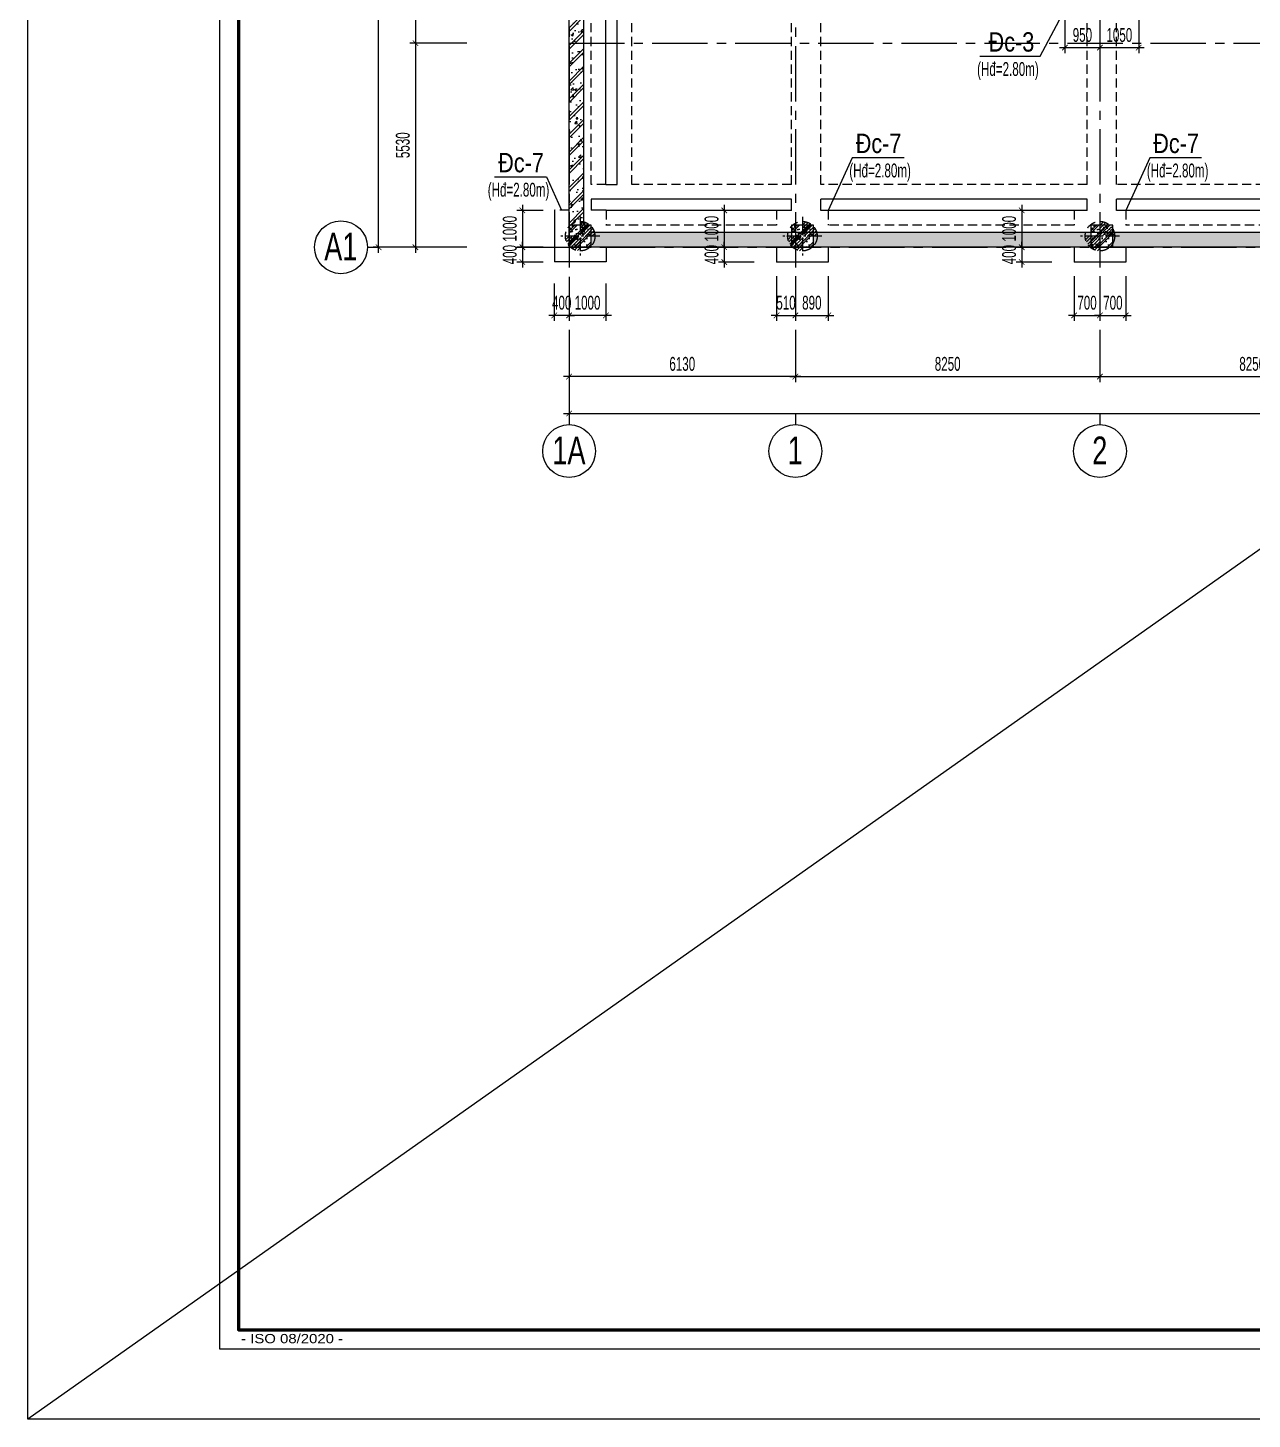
# Model space of a CAD drawing. Extents: x 1719887 to 1865417, y -150890 to 59748.
# Drawn here: x 1719887 to 1753054, y -150890 to -113193 of the extents above; entities that cross this region are included whole.
import ezdxf
from ezdxf.enums import TextEntityAlignment as Align

# ---------------------------------------------------------------- set-up
doc = ezdxf.new("R2010")
doc.units = 0
doc.header["$LTSCALE"] = 1000
doc.header["$MEASUREMENT"] = 0
doc.header["$PDMODE"] = 3
doc.linetypes.add('CENTER2', pattern=[1.125, 0.75, -0.125, 0.125, -0.125])
doc.linetypes.add('HIDDEN', pattern=[0.375, 0.25, -0.125])
doc.layers.get('0').update_dxf_attribs({"linetype": 'CONTINUOUS'})
doc.layers.get('Defpoints').update_dxf_attribs({"linetype": 'CONTINUOUS'})
for name, color, linetype in [('CDC -TEXT KHUNG', 7, 'CONTINUOUS'), ('CDC-KHUNGTEN', 7, 'CONTINUOUS'), ('CDC.01.AXIS', 160, 'CENTER2'), ('CDC.02.DIM', 1, 'CONTINUOUS'), ('CDC.03.BORDER', 3, 'CONTINUOUS'), ('CDC.04.HIDDEN', 8, 'HIDDEN'), ('CDC.05.STEEL', 4, 'CONTINUOUS'), ('CDC.06.TEXT', 2, 'CONTINUOUS'), ('CDC.10.HATCH', 9, 'CONTINUOUS'), ('CDC.11.NOTE', 8, 'CONTINUOUS'), ('KCS_CHI', 1, 'CONTINUOUS')]:
    doc.layers.add(name, color=color, linetype=linetype)
doc.layers.add('KCS_Plotter', color=11, linetype='CONTINUOUS', plot=False)
doc.styles.add('ARIAL', font='arial.ttf', dxfattribs={"width": 0.6})
doc.styles.add('KT CDC', font='arial.ttf', dxfattribs={"width": 0.85, "height": 200})
doc.dimstyles.new('D150', dxfattribs={"dimscale": 150, "dimtxt": 2.5, "dimasz": 1, "dimexe": 1, "dimexo": 0, "dimgap": 1, "dimtad": 1, "dimdec": 0, "dimdsep": 46, "dimtxsty": 'ARIAL', "dimblk": 'ARCHTICK', "dimcen": 1, "dimdle": 1, "dimclrd": 1, "dimclre": 1, "dimclrt": 2, "dimadec": 0, "dimazin": 0, "dimtfac": 0.00072, "dimtdec": 0, "dimtix": 1, "dimtmove": 2, "dimatfit": 3, "dimldrblk": 'ARCHTICK', "dimfxl": 1, "dimtolj": 1, "dimlwd": -1, "dimlwe": -1, "dimarcsym": 0})

# ---------------------------------------------------------------- blocks, each defined once
blk = doc.blocks.new('_ARCHTICK')
at = {"color": 0, "linetype": 'ByBlock', "const_width": 0.15}
blk.add_lwpolyline([(-0.5, -0.5), (0.5, 0.5)], dxfattribs=at)
blk = doc.blocks.new('*D10')
at = {"layer": 'CDC.02.DIM', "color": 1, "transparency": 16777216}
for p, q in [((1740680, -121372), (1740680, -122792)), ((1748930, -121372), (1748930, -122792)), ((1740530, -122642), (1749080, -122642))]:
    blk.add_line(p, q, dxfattribs=at)
at = {"layer": 'Defpoints', "color": 0, "transparency": 16777216}
for p in [(1740680, -121372), (1748930, -121372), (1748930, -122642)]:
    blk.add_point(p, dxfattribs=at)
at = {"layer": 'CDC.02.DIM', "color": 1, "transparency": 16777216, "xscale": 150, "yscale": 150, "zscale": 150, "rotation": 180}
blk.add_blockref('_ARCHTICK', (1740680, -122642), dxfattribs=at)
at = {"layer": 'CDC.02.DIM', "color": 1, "transparency": 16777216, "xscale": 150, "yscale": 150, "zscale": 150}
blk.add_blockref('_ARCHTICK', (1748930, -122642), dxfattribs=at)
at = {"layer": 'CDC.02.DIM', "color": 2, "transparency": 16777216, "insert": (1744805, -122300), "char_height": 375, "attachment_point": 5, "style": 'ARIAL'}
blk.add_mtext('\\A1;8250', dxfattribs=at)
blk = doc.blocks.new('*D11')
at = {"layer": 'CDC.02.DIM', "color": 1, "transparency": 16777216}
for p, q in [((1748930, -121372), (1748930, -122792)), ((1757180, -121372), (1757180, -122792)), ((1748780, -122642), (1757330, -122642))]:
    blk.add_line(p, q, dxfattribs=at)
at = {"layer": 'Defpoints', "color": 0, "transparency": 16777216}
for p in [(1748930, -121372), (1757180, -121372), (1757180, -122642)]:
    blk.add_point(p, dxfattribs=at)
at = {"layer": 'CDC.02.DIM', "color": 1, "transparency": 16777216, "xscale": 150, "yscale": 150, "zscale": 150, "rotation": 180}
blk.add_blockref('_ARCHTICK', (1748930, -122642), dxfattribs=at)
at = {"layer": 'CDC.02.DIM', "color": 1, "transparency": 16777216, "xscale": 150, "yscale": 150, "zscale": 150}
blk.add_blockref('_ARCHTICK', (1757180, -122642), dxfattribs=at)
at = {"layer": 'CDC.02.DIM', "color": 2, "transparency": 16777216, "insert": (1753055, -122300), "char_height": 375, "attachment_point": 5, "style": 'ARIAL'}
blk.add_mtext('\\A1;8250', dxfattribs=at)
blk = doc.blocks.new('*D15')
at = {"layer": 'CDC.02.DIM', "color": 1, "transparency": 16777216}
for p, q in [((1734550, -121372), (1734550, -123792)), ((1838480, -121372), (1838480, -123792)), ((1734400, -123642), (1838630, -123642))]:
    blk.add_line(p, q, dxfattribs=at)
at = {"layer": 'Defpoints', "color": 0, "transparency": 16777216}
for p in [(1734550, -121372), (1838480, -121372), (1838480, -123642)]:
    blk.add_point(p, dxfattribs=at)
at = {"layer": 'CDC.02.DIM', "color": 1, "transparency": 16777216, "xscale": 150, "yscale": 150, "zscale": 150, "rotation": 180}
blk.add_blockref('_ARCHTICK', (1734550, -123642), dxfattribs=at)
at = {"layer": 'CDC.02.DIM', "color": 1, "transparency": 16777216, "xscale": 150, "yscale": 150, "zscale": 150}
blk.add_blockref('_ARCHTICK', (1838480, -123642), dxfattribs=at)
at = {"layer": 'CDC.02.DIM', "color": 2, "transparency": 16777216, "insert": (1786515, -123300), "char_height": 375, "attachment_point": 5, "style": 'ARIAL'}
blk.add_mtext('\\A1;103930', dxfattribs=at)
blk = doc.blocks.new('*D20')
at = {"layer": 'CDC.02.DIM', "color": 1, "transparency": 16777216}
for p, q in [((1729388, -119288), (1729388, -63697)), ((1731781, -63847), (1729238, -63847)), ((1731781, -119138), (1729238, -119138))]:
    blk.add_line(p, q, dxfattribs=at)
at = {"layer": 'Defpoints', "color": 0, "transparency": 16777216}
for p in [(1729388, -63847), (1731781, -63847), (1731781, -119138)]:
    blk.add_point(p, dxfattribs=at)
at = {"layer": 'CDC.02.DIM', "color": 1, "transparency": 16777216, "xscale": 150, "yscale": 150, "zscale": 150}
for p, rotation in [((1729388, -63847), 90), ((1729388, -119138), 270)]:
    blk.add_blockref('_ARCHTICK', p, dxfattribs=dict(at, rotation=rotation))
at = {"layer": 'CDC.02.DIM', "color": 2, "transparency": 16777216, "insert": (1729046, -91493), "char_height": 375, "attachment_point": 5, "rotation": 90, "style": 'ARIAL'}
blk.add_mtext('\\A1;55290', dxfattribs=at)
blk = doc.blocks.new('*D5')
at = {"layer": 'CDC.02.DIM', "color": 1, "transparency": 16777216}
for p, q in [((1734550, -121372), (1734550, -122792)), ((1740680, -121372), (1740680, -122792)), ((1740830, -122642), (1734400, -122642))]:
    blk.add_line(p, q, dxfattribs=at)
at = {"layer": 'Defpoints', "color": 0, "transparency": 16777216}
for p in [(1734550, -121372), (1740680, -121372), (1734550, -122642)]:
    blk.add_point(p, dxfattribs=at)
at = {"layer": 'CDC.02.DIM', "color": 1, "transparency": 16777216, "xscale": 150, "yscale": 150, "zscale": 150, "rotation": 180}
blk.add_blockref('_ARCHTICK', (1734550, -122642), dxfattribs=at)
at = {"layer": 'CDC.02.DIM', "color": 1, "transparency": 16777216, "xscale": 150, "yscale": 150, "zscale": 150}
blk.add_blockref('_ARCHTICK', (1740680, -122642), dxfattribs=at)
at = {"layer": 'CDC.02.DIM', "color": 2, "transparency": 16777216, "insert": (1737615, -122300), "char_height": 375, "attachment_point": 5, "style": 'ARIAL'}
blk.add_mtext('\\A1;6130', dxfattribs=at)
blk = doc.blocks.new('*D8')
at = {"layer": 'CDC.02.DIM', "color": 1, "transparency": 16777216}
for p, q in [((1731781, -110648), (1730238, -110648)), ((1730388, -110498), (1730388, -113758)), ((1731781, -113608), (1730238, -113608))]:
    blk.add_line(p, q, dxfattribs=at)
at = {"layer": 'Defpoints', "color": 0, "transparency": 16777216}
for p in [(1731781, -110648), (1730388, -113608), (1731781, -113608)]:
    blk.add_point(p, dxfattribs=at)
at = {"layer": 'CDC.02.DIM', "color": 1, "transparency": 16777216, "xscale": 150, "yscale": 150, "zscale": 150}
for p, rotation in [((1730388, -110648), 90), ((1730388, -113608), 270)]:
    blk.add_blockref('_ARCHTICK', p, dxfattribs=dict(at, rotation=rotation))
at = {"layer": 'CDC.02.DIM', "color": 2, "transparency": 16777216, "insert": (1730046, -112128), "char_height": 375, "attachment_point": 5, "rotation": 90, "style": 'ARIAL'}
blk.add_mtext('\\A1;2960', dxfattribs=at)
blk = doc.blocks.new('*D9')
at = {"layer": 'CDC.02.DIM', "color": 1, "transparency": 16777216}
for p, q in [((1730388, -113458), (1730388, -119288)), ((1731781, -113608), (1730238, -113608)), ((1731781, -119138), (1730238, -119138))]:
    blk.add_line(p, q, dxfattribs=at)
at = {"layer": 'Defpoints', "color": 0, "transparency": 16777216}
for p in [(1731781, -113608), (1730388, -119138), (1731781, -119138)]:
    blk.add_point(p, dxfattribs=at)
at = {"layer": 'CDC.02.DIM', "color": 1, "transparency": 16777216, "xscale": 150, "yscale": 150, "zscale": 150}
for p, rotation in [((1730388, -113608), 90), ((1730388, -119138), 270)]:
    blk.add_blockref('_ARCHTICK', p, dxfattribs=dict(at, rotation=rotation))
at = {"layer": 'CDC.02.DIM', "color": 2, "transparency": 16777216, "insert": (1730046, -116373), "char_height": 375, "attachment_point": 5, "rotation": 90, "style": 'ARIAL'}
blk.add_mtext('\\A1;5530', dxfattribs=at)
blk = doc.blocks.new('MONG')
at = {"layer": 'CDC.10.HATCH'}
h = blk.add_hatch(dxfattribs=at)
h.set_pattern_fill('CHAU-01', color=256, scale=80, style=0, pattern_type=2)
h.set_pattern_definition([(50, (0, 0), (573.80815, -50.20171), [60, -660]), (355, (0, 0), (-111.00107, 601.7537), [48, -528]), (100.4514, (47.8, -4.2), (462.8075, 551.55163), [50.99215, -560.91369]), (46.1842, (0, 160), (853.79284, -132.4152), [90, -990]), (96.6356, (71.15, 149), (747.73016, 779.2943), [76.48823, -841.3704]), (351.1842, (0, 160), (747.72956, 779.2949), [72, -792]), (21, (80, 120), (477.52564, -322.09511), [60, -660]), (326, (80, 120), (194.65227, 580.12004), [48, -528]), (71.4514, (119.8, 93.16), (672.1781, 258.0244), [50.99215, -560.91369]), (37.5, (0, 0), (9.727884, 266.315083), [0, -521.6, 0, -536, 0, -530]), (7.5, (0, 0), (210.45563, 315.52937), [0, -305.6, 0, -509.6, 0, -202]), (327.5, (-178.4, 0), (427.05795, -18.043897), [0, -200, 0, -624, 0, -828]), (317.5, (-258.4, 0), (466.548935, 80.083986), [0, -260, 0, -414.4, 0, -588]), (45, (0, 0), (-240.416306, 240.416306), []), (45, (0, 98), (-240.416306, 240.416306), [])])
h.paths.add_polyline_path([(1734950, -110758), (1734550, -110758), (1734550, -113608), (1734950, -113608)])
h.paths.add_polyline_path([(1734950, -113608), (1734550, -113608), (1734550, -118537), (1734950, -118537)])
h = blk.add_hatch(dxfattribs=at)
h.set_pattern_fill('CHAU-01', color=256, scale=50, angle=270, style=0, pattern_type=2)
h.set_pattern_definition([(220, (3483905.74, -425858.37), (31.376067, -358.63009), [37.5, -412.5]), (275, (3483905.74, -425858.37), (-376.09607, 69.37567), [30, -330]), (169.5486, (3483908.36, -425888.26), (-344.71977, -289.25469), [31.870095, -350.571056]), (223.8158, (3483805.74, -425858.37), (82.75951, -533.62052), [56.25, -618.75]), (173.3644, (3483812.64, -425902.84), (-487.05894, -467.33135), [47.80514, -525.8565]), (278.8158, (3483805.74, -425858.37), (-487.0593, -467.33097), [45, -495]), (249, (3483830.74, -425908.37), (201.309445, -298.453526), [37.5, -412.5]), (304, (3483830.74, -425908.37), (-362.57502, -121.657666), [30, -330]), (198.5486, (3483847.5, -425933.24), (-161.26525, -420.111314), [31.870095, -350.571056]), (232.5, (3483905.74, -425858.37), (-166.446927, -6.079928), [0, -326, 0, -335, 0, -331.25]), (262.5, (3483905.74, -425858.37), (-197.205856, -131.534769), [0, -191, 0, -318.5, 0, -126.25]), (302.5, (3483905.74, -425746.87), (11.277436, -266.911218), [0, -125, 0, -390, 0, -517.5]), (312.5, (3483905.74, -425696.87), (-50.05249, -291.593085), [0, -162.5, 0, -259, 0, -367.5]), (225, (3483905.74, -425858.37), (-150.26019, 150.26019), []), (225, (3483844.5, -425858.37), (-150.26019, 150.26019), [])])
h.paths.add_polyline_path([(1734549, -119137), (1735149, -119137), (1735149, -118537), (1734549, -118537)])
h = blk.add_hatch(dxfattribs=at)
h.set_pattern_fill('CHAU-01', color=256, scale=80, style=0, pattern_type=2)
h.set_pattern_definition([(50, (0, 0), (573.80815, -50.20171), [60, -660]), (355, (0, 0), (-111.00107, 601.7537), [48, -528]), (100.4514, (47.8, -4.2), (462.8075, 551.55163), [50.99215, -560.91369]), (46.1842, (0, 160), (853.79284, -132.4152), [90, -990]), (96.6356, (71.15, 149), (747.73016, 779.2943), [76.48823, -841.3704]), (351.1842, (0, 160), (747.72956, 779.2949), [72, -792]), (21, (80, 120), (477.52564, -322.09511), [60, -660]), (326, (80, 120), (194.65227, 580.12004), [48, -528]), (71.4514, (119.8, 93.16), (672.1781, 258.0244), [50.99215, -560.91369]), (37.5, (0, 0), (9.727884, 266.315083), [0, -521.6, 0, -536, 0, -530]), (7.5, (0, 0), (210.45563, 315.52937), [0, -305.6, 0, -509.6, 0, -202]), (327.5, (-178.4, 0), (427.05795, -18.043897), [0, -200, 0, -624, 0, -828]), (317.5, (-258.4, 0), (466.548935, 80.083986), [0, -260, 0, -414.4, 0, -588]), (45, (0, 0), (-240.416306, 240.416306), []), (45, (0, 98), (-240.416306, 240.416306), [])])
h.paths.add_polyline_path([(1837881, -118738), (1830790, -118738), (1830790, -119138), (1837881, -119138)])
h.paths.add_polyline_path([(1830190, -118738), (1822680, -118738), (1822680, -119138), (1830190, -119138)])
h.paths.add_polyline_path([(1822080, -118738), (1814480, -118738), (1814480, -119138), (1822080, -119138)])
h.paths.add_polyline_path([(1813880, -118738), (1806230, -118737), (1806230, -119137), (1813880, -119138)])
h.paths.add_polyline_path([(1805630, -118737), (1798170, -118737), (1798170, -119137), (1805630, -119137)])
h.paths.add_polyline_path([(1797570, -118737), (1790304, -118737), (1790304, -119137), (1797570, -119137)])
h.paths.add_polyline_path([(1789255, -118737), (1781880, -118737), (1781880, -119137), (1789255, -119137)])
h.paths.add_polyline_path([(1765130, -118737), (1757480, -118737), (1757480, -119137), (1765130, -119137)])
h.paths.add_polyline_path([(1756880, -118737), (1749280, -118737), (1749280, -119137), (1756880, -119137)])
h.paths.add_polyline_path([(1748680, -118737), (1741170, -118737), (1741170, -119137), (1748680, -119137)])
h.paths.add_polyline_path([(1740570, -118737), (1735149, -118737), (1735149, -119137), (1740570, -119137)])
h = blk.add_hatch(dxfattribs=at)
h.set_pattern_fill('CHAU-01', color=256, scale=50, angle=270, style=0, pattern_type=2)
h.set_pattern_definition([(220, (3489926.1, -425858.4), (31.376067, -358.63009), [37.5, -412.5]), (275, (3489926.1, -425858.4), (-376.09607, 69.37567), [30, -330]), (169.5486, (3489928.7, -425888.28), (-344.71977, -289.25469), [31.870095, -350.571056]), (223.8158, (3489826.1, -425858.4), (82.75951, -533.62052), [56.25, -618.75]), (173.3644, (3489833, -425902.86), (-487.05894, -467.33135), [47.80514, -525.8565]), (278.8158, (3489826.1, -425858.4), (-487.0593, -467.33097), [45, -495]), (249, (3489851.1, -425908.4), (201.309445, -298.453526), [37.5, -412.5]), (304, (3489851.1, -425908.4), (-362.57502, -121.657666), [30, -330]), (198.5486, (3489867.87, -425933.27), (-161.26525, -420.111314), [31.870095, -350.571056]), (232.5, (3489926.1, -425858.4), (-166.446927, -6.079928), [0, -326, 0, -335, 0, -331.25]), (262.5, (3489926.1, -425858.4), (-197.205856, -131.534769), [0, -191, 0, -318.5, 0, -126.25]), (302.5, (3489926.1, -425746.9), (11.277436, -266.911218), [0, -125, 0, -390, 0, -517.5]), (312.5, (3489926.1, -425696.9), (-50.05249, -291.593085), [0, -162.5, 0, -259, 0, -367.5]), (225, (3489926.1, -425858.4), (-150.26019, 150.26019), []), (225, (3489864.84, -425858.4), (-150.26019, 150.26019), [])])
h.paths.add_polyline_path([(1740570, -119137), (1741170, -119137), (1741170, -118537), (1740570, -118537)])
h = blk.add_hatch(dxfattribs=at)
h.set_pattern_fill('CHAU-01', color=256, scale=50, angle=270, style=0, pattern_type=2)
h.set_pattern_definition([(220, (3498036.04, -425858.46), (31.376067, -358.63009), [37.5, -412.5]), (275, (3498036.04, -425858.46), (-376.09607, 69.37567), [30, -330]), (169.5486, (3498038.66, -425888.35), (-344.71977, -289.25469), [31.870095, -350.571056]), (223.8158, (3497936.04, -425858.46), (82.75951, -533.62052), [56.25, -618.75]), (173.3644, (3497942.94, -425902.93), (-487.05894, -467.33135), [47.80514, -525.8565]), (278.8158, (3497936.04, -425858.46), (-487.0593, -467.33097), [45, -495]), (249, (3497961.04, -425908.46), (201.309445, -298.453526), [37.5, -412.5]), (304, (3497961.04, -425908.46), (-362.57502, -121.657666), [30, -330]), (198.5486, (3497977.8, -425933.33), (-161.26525, -420.111314), [31.870095, -350.571056]), (232.5, (3498036.04, -425858.46), (-166.446927, -6.079928), [0, -326, 0, -335, 0, -331.25]), (262.5, (3498036.04, -425858.46), (-197.205856, -131.534769), [0, -191, 0, -318.5, 0, -126.25]), (302.5, (3498036.04, -425746.96), (11.277436, -266.911218), [0, -125, 0, -390, 0, -517.5]), (312.5, (3498036.04, -425696.96), (-50.05249, -291.593085), [0, -162.5, 0, -259, 0, -367.5]), (225, (3498036.04, -425858.46), (-150.26019, 150.26019), []), (225, (3497974.8, -425858.46), (-150.26019, 150.26019), [])])
h.paths.add_polyline_path([(1748680, -119137), (1749280, -119137), (1749280, -118537), (1748680, -118537)])
at = {"layer": 'CDC.01.AXIS', "ltscale": 2}
for p, q in [((1734550, -61938), (1734550, -120474)), ((1740680, -61938), (1740680, -120474)), ((1748930, -61938), (1748930, -120474)), ((1734550, -113608), (1840145, -113608)), ((1733131, -119138), (1840145, -119138))]:
    blk.add_line(p, q, dxfattribs=at)
at = {"layer": 'CDC.05.STEEL'}
for p, q in [((1734550, -119137), (1734549, -67821)), ((1734950, -118537), (1734949, -67979)), ((1837881, -118738), (1735149, -118737)), ((1838481, -119138), (1734550, -119137))]:
    blk.add_line(p, q, dxfattribs=at)
at = {"layer": 'CDC.05.STEEL', "ltscale": 2000}
for points in [[(1734549, -118537), (1734549, -119137), (1735149, -119137), (1735149, -118537)], [(1740570, -118537), (1740570, -119137), (1741170, -119137), (1741170, -118537)], [(1748680, -118537), (1748680, -119137), (1749280, -119137), (1749280, -118537)]]:
    blk.add_lwpolyline(points, close=True, dxfattribs=at)
blk = doc.blocks.new('*D58')
at = {"layer": 'CDC.02.DIM', "color": 1, "transparency": 16777216}
for p, q in [((1746811, -117988), (1746811, -119287)), ((1747624, -118138), (1746661, -118138)), ((1747624, -119137), (1746661, -119137))]:
    blk.add_line(p, q, dxfattribs=at)
at = {"layer": 'Defpoints', "color": 0, "transparency": 16777216}
for p in [(1747624, -118138), (1746811, -119137), (1747624, -119137)]:
    blk.add_point(p, dxfattribs=at)
at = {"layer": 'CDC.02.DIM', "color": 1, "transparency": 16777216, "xscale": 150, "yscale": 150, "zscale": 150}
for p, rotation in [((1746811, -118138), 90), ((1746811, -119137), 270)]:
    blk.add_blockref('_ARCHTICK', p, dxfattribs=dict(at, rotation=rotation))
at = {"layer": 'CDC.02.DIM', "color": 2, "transparency": 16777216, "insert": (1746470, -118637), "char_height": 375, "attachment_point": 5, "rotation": 90, "style": 'ARIAL'}
blk.add_mtext('\\A1;1000', dxfattribs=at)
blk = doc.blocks.new('*D59')
at = {"layer": 'CDC.02.DIM', "color": 1, "transparency": 16777216}
for p, q in [((1746811, -119137), (1746811, -118987)), ((1747624, -119137), (1746661, -119137)), ((1746811, -119137), (1746811, -119538)), ((1747624, -119538), (1746661, -119538)), ((1746811, -119538), (1746811, -119688))]:
    blk.add_line(p, q, dxfattribs=at)
at = {"layer": 'Defpoints', "color": 0, "transparency": 16777216}
for p in [(1747624, -119137), (1746811, -119538), (1747624, -119538)]:
    blk.add_point(p, dxfattribs=at)
at = {"layer": 'CDC.02.DIM', "color": 1, "transparency": 16777216, "xscale": 150, "yscale": 150, "zscale": 150}
for p, rotation in [((1746811, -119137), 270), ((1746811, -119538), 90)]:
    blk.add_blockref('_ARCHTICK', p, dxfattribs=dict(at, rotation=rotation))
at = {"layer": 'CDC.02.DIM', "color": 2, "transparency": 16777216, "insert": (1746470, -119337), "char_height": 375, "attachment_point": 5, "rotation": 90, "style": 'ARIAL'}
blk.add_mtext('\\A1;400', dxfattribs=at)
blk = doc.blocks.new('*D202')
at = {"layer": 'CDC.02.DIM', "color": 1, "transparency": 16777216}
for p, q in [((1747980, -112867), (1747980, -113879)), ((1748930, -112867), (1748930, -113879)), ((1747830, -113729), (1749080, -113729))]:
    blk.add_line(p, q, dxfattribs=at)
at = {"layer": 'Defpoints', "color": 0, "transparency": 16777216}
for p in [(1747980, -112867), (1748930, -112867), (1748930, -113729)]:
    blk.add_point(p, dxfattribs=at)
at = {"layer": 'CDC.02.DIM', "color": 1, "transparency": 16777216, "xscale": 150, "yscale": 150, "zscale": 150, "rotation": 180}
blk.add_blockref('_ARCHTICK', (1747980, -113729), dxfattribs=at)
at = {"layer": 'CDC.02.DIM', "color": 1, "transparency": 16777216, "xscale": 150, "yscale": 150, "zscale": 150}
blk.add_blockref('_ARCHTICK', (1748930, -113729), dxfattribs=at)
at = {"layer": 'CDC.02.DIM', "color": 2, "transparency": 16777216, "insert": (1748455, -113388), "char_height": 375, "attachment_point": 5, "style": 'ARIAL'}
blk.add_mtext('\\A1;950', dxfattribs=at)
blk = doc.blocks.new('*D203')
at = {"layer": 'CDC.02.DIM', "color": 1, "transparency": 16777216}
for p, q in [((1748930, -112867), (1748930, -113879)), ((1749980, -112867), (1749980, -113879)), ((1748780, -113729), (1750130, -113729))]:
    blk.add_line(p, q, dxfattribs=at)
at = {"layer": 'Defpoints', "color": 0, "transparency": 16777216}
for p in [(1748930, -112867), (1749980, -112867), (1749980, -113729)]:
    blk.add_point(p, dxfattribs=at)
at = {"layer": 'CDC.02.DIM', "color": 1, "transparency": 16777216, "xscale": 150, "yscale": 150, "zscale": 150, "rotation": 180}
blk.add_blockref('_ARCHTICK', (1748930, -113729), dxfattribs=at)
at = {"layer": 'CDC.02.DIM', "color": 1, "transparency": 16777216, "xscale": 150, "yscale": 150, "zscale": 150}
blk.add_blockref('_ARCHTICK', (1749980, -113729), dxfattribs=at)
at = {"layer": 'CDC.02.DIM', "color": 2, "transparency": 16777216, "insert": (1749455, -113388), "char_height": 375, "attachment_point": 5, "style": 'ARIAL'}
blk.add_mtext('\\A1;1050', dxfattribs=at)
blk = doc.blocks.new('*D295')
at = {"layer": 'CDC.02.DIM', "color": 1, "transparency": 16777216}
for p, q in [((1740170, -119923), (1740170, -121135)), ((1740680, -119923), (1740680, -121135)), ((1740170, -120985), (1740020, -120985)), ((1740170, -120985), (1740680, -120985)), ((1740680, -120985), (1740830, -120985))]:
    blk.add_line(p, q, dxfattribs=at)
at = {"layer": 'Defpoints', "color": 0, "transparency": 16777216}
for p in [(1740170, -119923), (1740680, -119923), (1740680, -120985)]:
    blk.add_point(p, dxfattribs=at)
at = {"layer": 'CDC.02.DIM', "color": 1, "transparency": 16777216, "xscale": 150, "yscale": 150, "zscale": 150}
blk.add_blockref('_ARCHTICK', (1740170, -120985), dxfattribs=at)
at = {"layer": 'CDC.02.DIM', "color": 1, "transparency": 16777216, "xscale": 150, "yscale": 150, "zscale": 150, "rotation": 180}
blk.add_blockref('_ARCHTICK', (1740680, -120985), dxfattribs=at)
at = {"layer": 'CDC.02.DIM', "color": 2, "transparency": 16777216, "insert": (1740425, -120643), "char_height": 375, "attachment_point": 5, "style": 'ARIAL'}
blk.add_mtext('\\A1;510', dxfattribs=at)
blk = doc.blocks.new('*D296')
at = {"layer": 'CDC.02.DIM', "color": 1, "transparency": 16777216}
for p, q in [((1740680, -119923), (1740680, -121135)), ((1741570, -119923), (1741570, -121135)), ((1740530, -120985), (1741720, -120985))]:
    blk.add_line(p, q, dxfattribs=at)
at = {"layer": 'Defpoints', "color": 0, "transparency": 16777216}
for p in [(1740680, -119923), (1741570, -119923), (1741570, -120985)]:
    blk.add_point(p, dxfattribs=at)
at = {"layer": 'CDC.02.DIM', "color": 1, "transparency": 16777216, "xscale": 150, "yscale": 150, "zscale": 150, "rotation": 180}
blk.add_blockref('_ARCHTICK', (1740680, -120985), dxfattribs=at)
at = {"layer": 'CDC.02.DIM', "color": 1, "transparency": 16777216, "xscale": 150, "yscale": 150, "zscale": 150}
blk.add_blockref('_ARCHTICK', (1741570, -120985), dxfattribs=at)
at = {"layer": 'CDC.02.DIM', "color": 2, "transparency": 16777216, "insert": (1741125, -120643), "char_height": 375, "attachment_point": 5, "style": 'ARIAL'}
blk.add_mtext('\\A1;890', dxfattribs=at)
blk = doc.blocks.new('*D297')
at = {"layer": 'CDC.02.DIM', "color": 1, "transparency": 16777216}
for p, q in [((1748230, -119923), (1748230, -121135)), ((1748930, -119923), (1748930, -121135)), ((1748230, -120985), (1748080, -120985)), ((1748230, -120985), (1748930, -120985)), ((1748930, -120985), (1749080, -120985))]:
    blk.add_line(p, q, dxfattribs=at)
at = {"layer": 'Defpoints', "color": 0, "transparency": 16777216}
for p in [(1748230, -119923), (1748930, -119923), (1748930, -120985)]:
    blk.add_point(p, dxfattribs=at)
at = {"layer": 'CDC.02.DIM', "color": 1, "transparency": 16777216, "xscale": 150, "yscale": 150, "zscale": 150}
blk.add_blockref('_ARCHTICK', (1748230, -120985), dxfattribs=at)
at = {"layer": 'CDC.02.DIM', "color": 1, "transparency": 16777216, "xscale": 150, "yscale": 150, "zscale": 150, "rotation": 180}
blk.add_blockref('_ARCHTICK', (1748930, -120985), dxfattribs=at)
at = {"layer": 'CDC.02.DIM', "color": 2, "transparency": 16777216, "insert": (1748580, -120643), "char_height": 375, "attachment_point": 5, "style": 'ARIAL'}
blk.add_mtext('\\A1;700', dxfattribs=at)
blk = doc.blocks.new('*D298')
at = {"layer": 'CDC.02.DIM', "color": 1, "transparency": 16777216}
for p, q in [((1748930, -119923), (1748930, -121135)), ((1749630, -119923), (1749630, -121135)), ((1748930, -120985), (1748780, -120985)), ((1748930, -120985), (1749630, -120985)), ((1749630, -120985), (1749780, -120985))]:
    blk.add_line(p, q, dxfattribs=at)
at = {"layer": 'Defpoints', "color": 0, "transparency": 16777216}
for p in [(1748930, -119923), (1749630, -119923), (1749630, -120985)]:
    blk.add_point(p, dxfattribs=at)
at = {"layer": 'CDC.02.DIM', "color": 1, "transparency": 16777216, "xscale": 150, "yscale": 150, "zscale": 150}
blk.add_blockref('_ARCHTICK', (1748930, -120985), dxfattribs=at)
at = {"layer": 'CDC.02.DIM', "color": 1, "transparency": 16777216, "xscale": 150, "yscale": 150, "zscale": 150, "rotation": 180}
blk.add_blockref('_ARCHTICK', (1749630, -120985), dxfattribs=at)
at = {"layer": 'CDC.02.DIM', "color": 2, "transparency": 16777216, "insert": (1749280, -120643), "char_height": 375, "attachment_point": 5, "style": 'ARIAL'}
blk.add_mtext('\\A1;700', dxfattribs=at)
blk = doc.blocks.new('*D319')
at = {"layer": 'CDC.02.DIM', "color": 1, "transparency": 16777216}
for p, q in [((1738751, -117988), (1738751, -119287)), ((1739564, -118138), (1738601, -118138)), ((1739564, -119137), (1738601, -119137))]:
    blk.add_line(p, q, dxfattribs=at)
at = {"layer": 'Defpoints', "color": 0, "transparency": 16777216}
for p in [(1739564, -118138), (1738751, -119137), (1739564, -119137)]:
    blk.add_point(p, dxfattribs=at)
at = {"layer": 'CDC.02.DIM', "color": 1, "transparency": 16777216, "xscale": 150, "yscale": 150, "zscale": 150}
for p, rotation in [((1738751, -118138), 90), ((1738751, -119137), 270)]:
    blk.add_blockref('_ARCHTICK', p, dxfattribs=dict(at, rotation=rotation))
at = {"layer": 'CDC.02.DIM', "color": 2, "transparency": 16777216, "insert": (1738410, -118637), "char_height": 375, "attachment_point": 5, "rotation": 90, "style": 'ARIAL'}
blk.add_mtext('\\A1;1000', dxfattribs=at)
blk = doc.blocks.new('*D320')
at = {"layer": 'CDC.02.DIM', "color": 1, "transparency": 16777216}
for p, q in [((1738751, -119137), (1738751, -118987)), ((1739564, -119137), (1738601, -119137)), ((1738751, -119137), (1738751, -119538)), ((1739564, -119538), (1738601, -119538)), ((1738751, -119538), (1738751, -119688))]:
    blk.add_line(p, q, dxfattribs=at)
at = {"layer": 'Defpoints', "color": 0, "transparency": 16777216}
for p in [(1739564, -119137), (1738751, -119538), (1739564, -119538)]:
    blk.add_point(p, dxfattribs=at)
at = {"layer": 'CDC.02.DIM', "color": 1, "transparency": 16777216, "xscale": 150, "yscale": 150, "zscale": 150}
for p, rotation in [((1738751, -119137), 270), ((1738751, -119538), 90)]:
    blk.add_blockref('_ARCHTICK', p, dxfattribs=dict(at, rotation=rotation))
at = {"layer": 'CDC.02.DIM', "color": 2, "transparency": 16777216, "insert": (1738410, -119337), "char_height": 375, "attachment_point": 5, "rotation": 90, "style": 'ARIAL'}
blk.add_mtext('\\A1;400', dxfattribs=at)
blk = doc.blocks.new('*D333')
at = {"layer": 'CDC.02.DIM', "color": 1, "transparency": 16777216}
for p, q in [((1734549, -120123), (1734549, -121135)), ((1735548, -120123), (1735548, -121135)), ((1735698, -120985), (1734399, -120985))]:
    blk.add_line(p, q, dxfattribs=at)
at = {"layer": 'Defpoints', "color": 0, "transparency": 16777216}
for p in [(1734549, -120123), (1735548, -120123), (1734549, -120985)]:
    blk.add_point(p, dxfattribs=at)
at = {"layer": 'CDC.02.DIM', "color": 1, "transparency": 16777216, "xscale": 150, "yscale": 150, "zscale": 150, "rotation": 180}
blk.add_blockref('_ARCHTICK', (1734549, -120985), dxfattribs=at)
at = {"layer": 'CDC.02.DIM', "color": 1, "transparency": 16777216, "xscale": 150, "yscale": 150, "zscale": 150}
blk.add_blockref('_ARCHTICK', (1735548, -120985), dxfattribs=at)
at = {"layer": 'CDC.02.DIM', "color": 2, "transparency": 16777216, "insert": (1735049, -120643), "char_height": 375, "attachment_point": 5, "style": 'ARIAL'}
blk.add_mtext('\\A1;1000', dxfattribs=at)
blk = doc.blocks.new('*D334')
at = {"layer": 'CDC.02.DIM', "color": 1, "transparency": 16777216}
for p, q in [((1734148, -120123), (1734148, -121135)), ((1734549, -120123), (1734549, -121135)), ((1734148, -120985), (1733998, -120985)), ((1734549, -120985), (1734148, -120985)), ((1734549, -120985), (1734699, -120985))]:
    blk.add_line(p, q, dxfattribs=at)
at = {"layer": 'Defpoints', "color": 0, "transparency": 16777216}
for p in [(1734148, -120123), (1734549, -120123), (1734148, -120985)]:
    blk.add_point(p, dxfattribs=at)
at = {"layer": 'CDC.02.DIM', "color": 1, "transparency": 16777216, "xscale": 150, "yscale": 150, "zscale": 150}
blk.add_blockref('_ARCHTICK', (1734148, -120985), dxfattribs=at)
at = {"layer": 'CDC.02.DIM', "color": 1, "transparency": 16777216, "xscale": 150, "yscale": 150, "zscale": 150, "rotation": 180}
blk.add_blockref('_ARCHTICK', (1734549, -120985), dxfattribs=at)
at = {"layer": 'CDC.02.DIM', "color": 2, "transparency": 16777216, "insert": (1734349, -120643), "char_height": 375, "attachment_point": 5, "style": 'ARIAL'}
blk.add_mtext('\\A1;400', dxfattribs=at)
blk = doc.blocks.new('*D366')
at = {"layer": 'CDC.02.DIM', "color": 1, "transparency": 16777216}
for p, q in [((1733285, -117988), (1733285, -119288)), ((1733850, -118138), (1733135, -118138)), ((1733850, -119138), (1733135, -119138))]:
    blk.add_line(p, q, dxfattribs=at)
at = {"layer": 'Defpoints', "color": 0, "transparency": 16777216}
for p in [(1733850, -118138), (1733285, -119138), (1733850, -119138)]:
    blk.add_point(p, dxfattribs=at)
at = {"layer": 'CDC.02.DIM', "color": 1, "transparency": 16777216, "xscale": 150, "yscale": 150, "zscale": 150}
for p, rotation in [((1733285, -118138), 90), ((1733285, -119138), 270)]:
    blk.add_blockref('_ARCHTICK', p, dxfattribs=dict(at, rotation=rotation))
at = {"layer": 'CDC.02.DIM', "color": 2, "transparency": 16777216, "insert": (1732944, -118638), "char_height": 375, "attachment_point": 5, "rotation": 90, "style": 'ARIAL'}
blk.add_mtext('\\A1;1000', dxfattribs=at)
blk = doc.blocks.new('*D367')
at = {"layer": 'CDC.02.DIM', "color": 1, "transparency": 16777216}
for p, q in [((1733285, -119138), (1733285, -118988)), ((1733850, -119138), (1733135, -119138)), ((1733285, -119138), (1733285, -119538)), ((1733850, -119538), (1733135, -119538)), ((1733285, -119538), (1733285, -119688))]:
    blk.add_line(p, q, dxfattribs=at)
at = {"layer": 'Defpoints', "color": 0, "transparency": 16777216}
for p in [(1733850, -119138), (1733285, -119538), (1733850, -119538)]:
    blk.add_point(p, dxfattribs=at)
at = {"layer": 'CDC.02.DIM', "color": 1, "transparency": 16777216, "xscale": 150, "yscale": 150, "zscale": 150}
for p, rotation in [((1733285, -119138), 270), ((1733285, -119538), 90)]:
    blk.add_blockref('_ARCHTICK', p, dxfattribs=dict(at, rotation=rotation))
at = {"layer": 'CDC.02.DIM', "color": 2, "transparency": 16777216, "insert": (1732944, -119338), "char_height": 375, "attachment_point": 5, "rotation": 90, "style": 'ARIAL'}
blk.add_mtext('\\A1;400', dxfattribs=at)
blk = doc.blocks.new('KHUNG TEN')
at = {"layer": 'CDC-KHUNGTEN', "color": 8}
blk.add_lwpolyline([(75096, 1100), (83000, 1100), (83000, 58300), (3000, 58300), (3000, 1100), (75096, 1100)], dxfattribs=at)
at = {"layer": 'CDC-KHUNGTEN', "color": 255, "lineweight": 60}
blk.add_lwpolyline([(74900, 1400), (74900, 58000), (3300, 58000), (3300, 1400), (74900, 1400)], close=True, dxfattribs=at)
at = {"layer": 'Defpoints', "color": 1, "ltscale": 0.2}
blk.add_lwpolyline([(0, 0), (0, 59400), (84100, 59400), (84100, 0), (0, 0)], close=True, dxfattribs=at)
at = {"layer": 'CDC -TEXT KHUNG', "color": 6, "style": 'KT CDC', "width": 1.15}
blk.add_text('- ISO 08/2020 -', height=145.27, dxfattribs=at).set_placement((3339, 1189))

msp = doc.modelspace()

# ---------------------------------------------------------------- hatches: boundary and pattern name
at = {"layer": 'CDC.10.HATCH'}
h = msp.add_hatch(dxfattribs=at)
h.set_pattern_fill('ANSI31', color=256, scale=500, style=0)
h.set_pattern_definition([(45, (-41813.9, -37452.72), (-44.1941738, 44.1941738), [])])
h.paths.add_polyline_path([(1734849.8, -118437.1), (1734849.8, -118837.1), (1735249.8, -118837.1, 0.4142136)])
h.paths.add_polyline_path([(1734849.8, -118837.1), (1734449.8, -118837.1, 0.4142136), (1734849.8, -119237.1)])
h = msp.add_hatch(dxfattribs=at)
h.set_pattern_fill('ANSI31', color=256, scale=500, style=0)
h.set_pattern_definition([(45, (-35793.877, -37453.253), (-44.1941738, 44.1941738), [])])
h.paths.add_polyline_path([(1740869.8, -118437.6), (1740869.8, -118837.6), (1741269.8, -118837.6, 0.4142136)])
h.paths.add_polyline_path([(1740869.8, -118837.6), (1740469.8, -118837.6, 0.4142136), (1740869.8, -119237.6)])
h = msp.add_hatch(dxfattribs=at)
h.set_pattern_fill('ANSI31', color=256, scale=500, style=0)
h.set_pattern_definition([(45, (-27726.91, -37453.253), (-44.1941738, 44.1941738), [])])
h.paths.add_polyline_path([(1748936.8, -118437.6), (1748936.8, -118837.6), (1749336.8, -118837.6, 0.4142136)])
h.paths.add_polyline_path([(1748936.8, -118837.6), (1748536.8, -118837.6, 0.4142136), (1748936.8, -119237.6)])

# ---------------------------------------------------------------- linework, layer by layer
at = {"layer": 'CDC.01.AXIS', "ltscale": 0.5}
for p, q in [((1734849.8, -118309.1), (1734849.8, -119365.1)), ((1740869.8, -118309.6), (1740869.8, -119365.6)), ((1748929.7, -118309.6), (1748929.7, -119365.6)), ((1735377.8, -118837.1), (1734321.8, -118837.1)), ((1741397.8, -118837.6), (1740341.8, -118837.6)), ((1749457.7, -118837.6), (1748401.7, -118837.6))]:
    msp.add_line(p, q, dxfattribs=at)
at = {"layer": 'CDC.03.BORDER'}
for p, q in [((1735548.2, -117437.6), (1735548.2, -110757.4)), ((1735848.2, -117437.6), (1735848.2, -110757.4)), ((1735548.2, -117437.6), (1735848.2, -117437.6)), ((1740569.8, -117837.6), (1735149.6, -117837.6)), ((1735149.6, -117837.6), (1735149.6, -118137.1)), ((1740569.8, -118137.6), (1740569.8, -117837.6)), ((1741369.8, -118137.6), (1741369.8, -117837.6)), ((1748579.7, -117837.6), (1741369.8, -117837.6)), ((1748579.7, -118137.6), (1748579.7, -117837.6)), ((1749379.7, -118137.6), (1749379.7, -117837.6)), ((1756779.7, -117837.6), (1749379.7, -117837.6)), ((1734149.8, -118137.1), (1734149.8, -119537.1)), ((1735549.8, -118137.1), (1735149.6, -118137.1)), ((1740569.8, -118137.6), (1735548.3, -118137.6)), ((1740569.8, -118137.6), (1740169.8, -118137.6)), ((1741569.8, -118137.6), (1741369.8, -118137.6)), ((1748579.7, -118137.6), (1741369.8, -118137.6)), ((1748579.7, -118137.6), (1748229.7, -118137.6)), ((1749629.7, -118137.6), (1749379.7, -118137.6)), ((1756479.7, -118137.6), (1749379.7, -118137.6)), ((1735549.8, -119137), (1735549.8, -119537.1)), ((1740169.8, -119137.1), (1740169.8, -119537.6)), ((1741569.8, -119137.1), (1741569.8, -119537.6)), ((1748229.7, -119137.1), (1748229.7, -119537.6)), ((1749629.7, -119137.1), (1749629.7, -119537.6)), ((1735549.8, -119537.1), (1734149.8, -119537.1)), ((1741569.8, -119537.6), (1740169.8, -119537.6)), ((1749629.7, -119537.6), (1748229.7, -119537.6))]:
    msp.add_line(p, q, dxfattribs=at)
at = {"layer": 'CDC.04.HIDDEN'}
for p, q in [((1736248.2, -117437.6), (1736248.2, -110757.4)), ((1735149.6, -117437.6), (1735149.6, -111157.8)), ((1740569.8, -117437.6), (1740569.8, -111401.9)), ((1741369.8, -117437.6), (1741369.8, -111401.9)), ((1748579.7, -117437.6), (1748579.7, -112707.4)), ((1749379.7, -117437.6), (1749379.7, -112707.4)), ((1735548.2, -117437.6), (1735149.6, -117437.6)), ((1740569.8, -117437.6), (1736248.2, -117437.6)), ((1748579.7, -117437.6), (1741369.8, -117437.6)), ((1756779.7, -117437.6), (1749379.7, -117437.6)), ((1734551, -118137.1), (1734149.8, -118137.1)), ((1735549.8, -118137.1), (1735549.8, -118537)), ((1740169.8, -118137.6), (1740169.8, -118537.1)), ((1741569.8, -118137.6), (1741569.8, -118537.1)), ((1748229.7, -118137.6), (1748229.7, -118537.1)), ((1749629.7, -118137.6), (1749629.7, -118537.1)), ((1740168.4, -118537.1), (1735548.4, -118537)), ((1748229.7, -118537.1), (1741568.4, -118537.1)), ((1756479.7, -118537.2), (1749628.4, -118537.1))]:
    msp.add_line(p, q, dxfattribs=at)
for centre in [(1734849.8, -118837.1), (1740869.8, -118837.6), (1748929.7, -118837.6)]:
    msp.add_circle(centre, 400, dxfattribs=at)
at = {"layer": 'CDC.11.NOTE'}
for points in [[(1745680.1, -113964.3), (1747312.5, -113964.3), (1747979.8, -112707.4)], [(1743621.9, -116713.1), (1742217.2, -116713.1), (1741569.8, -118137.6)], [(1751681.8, -116713.1), (1750277.1, -116713.1), (1749629.7, -118137.6)], [(1732531.9, -117234.3), (1733936.7, -117234.3), (1734346.9, -118137.1)]]:
    msp.add_lwpolyline(points, dxfattribs=at)
at = {"layer": 'KCS_CHI'}
for p, q in [((1729085.9, -119137.7), (1729387.8, -119137.7)), ((1734549.7, -123641.8), (1734549.7, -123943.7)), ((1740679.7, -123641.8), (1740679.7, -123943.7)), ((1748929.7, -123641.8), (1748929.7, -123943.7))]:
    msp.add_line(p, q, dxfattribs=at)
for centre in [(1728370, -119137.7), (1734549.7, -124659.6), (1740679.7, -124659.6), (1748929.7, -124659.6)]:
    msp.add_circle(centre, 715.9, dxfattribs=at)
at = {"layer": 'KCS_Plotter'}
msp.add_line((1865416.7, -48101.8), (1719886.7, -150889.9), dxfattribs=at)

# ---------------------------------------------------------------- block references
at = {"layer": 'CDC.06.TEXT', "xscale": 1.730439951605972, "yscale": 1.730439951605972, "zscale": 1.730439951605972}
msp.add_blockref('KHUNG TEN', (1719886.7, -150889.9), dxfattribs=at)
at = {"layer": 'CDC.10.HATCH'}
msp.add_blockref('MONG', (0, 0), dxfattribs=at)

# ---------------------------------------------------------------- texts
at = {"layer": 'CDC.06.TEXT', "style": 'ARIAL'}
for s, height, width, p in [('Đc-3', 525, 0.8, (1746531.1, -113574.1)), ('(Hđ=2.80m)', 375, 0.6, (1746437.3, -114309)), ('Đc-7', 525, 0.8, (1742932.9, -116323)), ('Đc-7', 525, 0.8, (1750992.9, -116323)), ('Đc-7', 525, 0.8, (1733247.5, -116844.2)), ('(Hđ=2.80m)', 375, 0.6, (1742974.3, -117057.8)), ('(Hđ=2.80m)', 375, 0.6, (1751034.3, -117057.8)), ('(Hđ=2.80m)', 375, 0.6, (1733179.5, -117579))]:
    msp.add_text(s, height=height, dxfattribs=dict(at, width=width)).set_placement(p, align=Align.MIDDLE_CENTER)
at = {"layer": 'CDC.06.TEXT', "char_height": 750, "width": 696.96, "attachment_point": 2, "line_spacing_factor": 0.938532}
for s, insert in [('{\\fArial|b0|i0|c0|p34;\\W0.7;A1}', (1728365.4, -118745.1)), ('{\\fArial|b0|i0|c0|p34;\\W0.7;1A}', (1734545.1, -124267)), ('{\\fArial|b0|i0|c0|p34;\\W0.7;1}', (1740675.1, -124267)), ('{\\fArial|b0|i0|c0|p34;\\W0.7;2}', (1748925.1, -124267))]:
    msp.add_mtext(s, dxfattribs=dict(at, insert=insert))

# ---------------------------------------------------------------- dimensions: what is measured, and where the dimension line sits
at = {"layer": 'CDC.02.DIM'}
for base, p1, p2, picture, middle in [((1729387.8, -63847.3), (1731781, -119137.7), (1731781, -63847.3), '*D20', (1729046.3, -91492.5)), ((1730387.6, -113607.7), (1731781, -110647.7), (1731781, -113607.7), '*D8', (1730046.1, -112127.7)), ((1730387.6, -119137.7), (1731781, -113607.7), (1731781, -119137.7), '*D9', (1730046, -116372.7)), ((1733285.2, -119137.7), (1733849.9, -118137.7), (1733849.9, -119137.7), '*D366', (1732943.8, -118637.7)), ((1738751.2092, -119137.1292), (1739563.7281, -118137.6242), (1739563.7281, -119137.1292), '*D319', (1738409.7443, -118637.3767)), ((1746811.1551, -119137.1292), (1747623.674, -118137.6242), (1747623.674, -119137.1292), '*D58', (1746469.6902, -118637.3767)), ((1733285.2, -119537.7), (1733849.9, -119137.7), (1733849.9, -119537.7), '*D367', (1732943.8, -119337.7)), ((1738751.2092, -119537.6242), (1739563.7281, -119137.1292), (1739563.7281, -119537.6242), '*D320', (1738409.7443, -119337.3767)), ((1746811.1551, -119537.6242), (1747623.674, -119137.1292), (1747623.674, -119537.6242), '*D59', (1746469.6902, -119337.3767))]:
    dim = msp.add_linear_dim(base=base, p1=p1, p2=p2, angle=90, dimstyle='D150', dxfattribs=at)
    dim.commit()
    dim.dimension.update_dxf_attribs({"geometry": picture, "text_midpoint": middle})
for base, p1, p2, picture, middle in [((1748929.8, -113729), (1747979.8, -112866.7), (1748929.8, -112866.7), '*D202', (1748454.8, -113387.5)), ((1749979.8, -113729), (1748929.8, -112866.7), (1749979.8, -112866.7), '*D203', (1749454.8, -113387.5)), ((1734148.3, -120984.9), (1734548.7, -120122.6), (1734148.3, -120122.6), '*D334', (1734348.5, -120643.4)), ((1734548.7, -120984.9), (1735548.3, -120122.6), (1734548.7, -120122.6), '*D333', (1735048.5, -120643.4)), ((1740679.8, -120984.9), (1740169.8, -119923), (1740679.8, -119923), '*D295', (1740424.8, -120643.4)), ((1741569.8, -120984.9), (1740679.8, -119923), (1741569.8, -119923), '*D296', (1741124.8, -120643.4)), ((1748929.8, -120984.9), (1748229.7, -119923), (1748929.8, -119923), '*D297', (1748579.8, -120643.4)), ((1749629.7, -120984.9), (1748929.8, -119923), (1749629.7, -119923), '*D298', (1749279.8, -120643.4)), ((1838479.7, -123641.8), (1734549.7, -121372.3), (1838479.7, -121372.3), '*D15', (1786514.7, -123300.2)), ((1734549.7, -122641.8), (1740679.7, -121372.3), (1734549.7, -121372.3), '*D5', (1737614.7, -122300.2)), ((1748929.7, -122641.8), (1740679.7, -121372.3), (1748929.7, -121372.3), '*D10', (1744804.7, -122300.3)), ((1757179.7, -122641.8), (1748929.7, -121372.3), (1757179.7, -121372.3), '*D11', (1753054.7, -122300.3))]:
    dim = msp.add_linear_dim(base=base, p1=p1, p2=p2, dimstyle='D150', dxfattribs=at)
    dim.commit()
    dim.dimension.update_dxf_attribs({"geometry": picture, "text_midpoint": middle})

doc.saveas('drawing.dxf')
